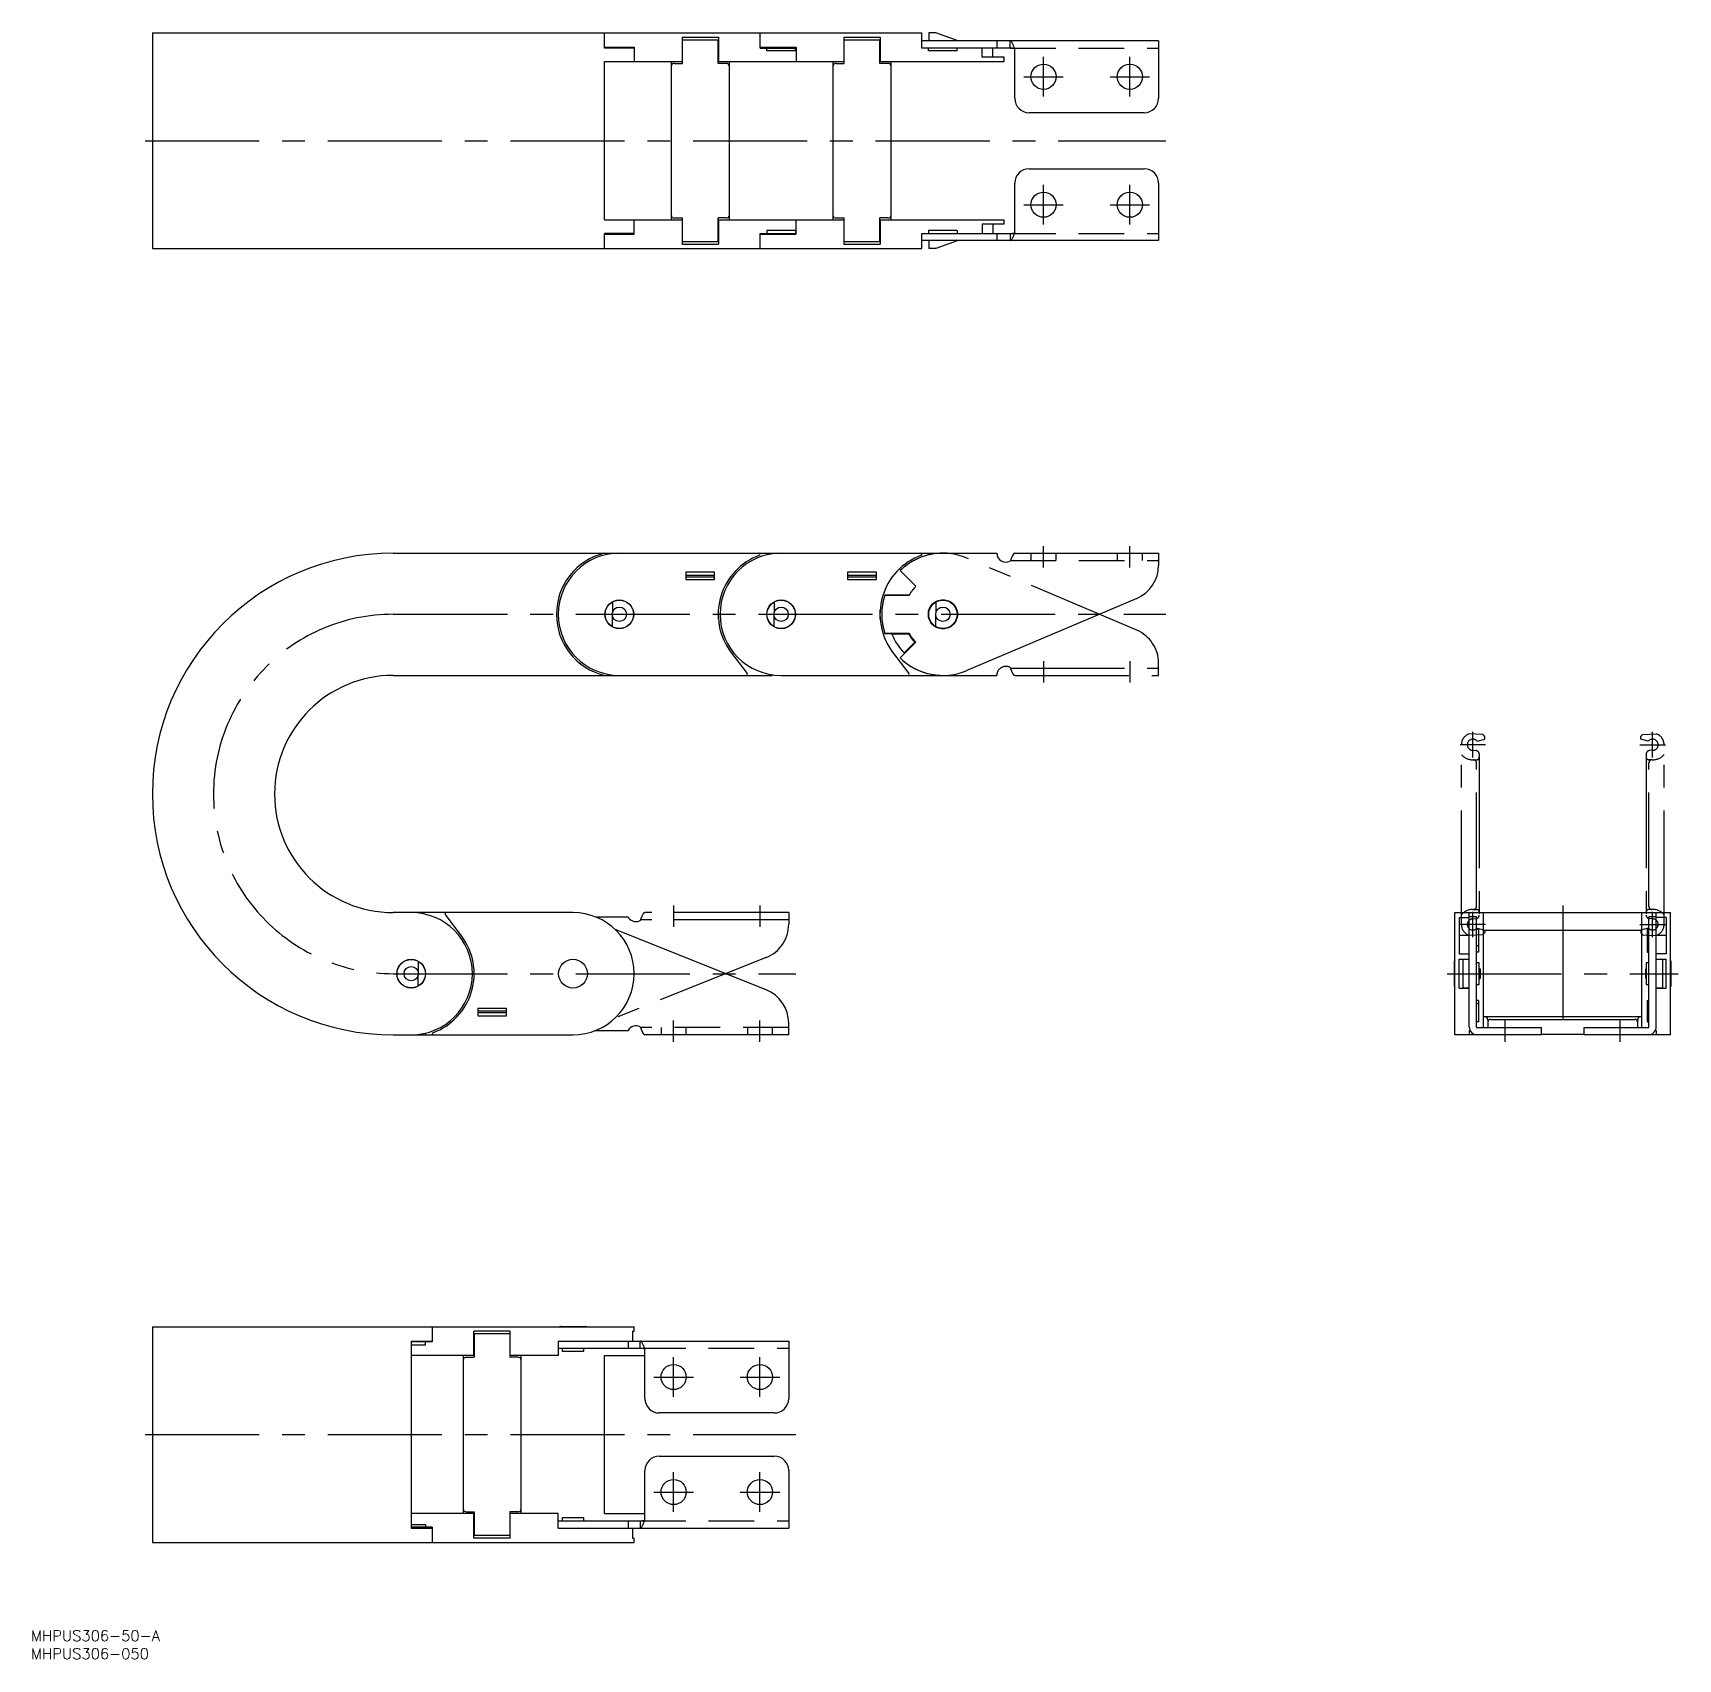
# Model space of a CAD drawing. Extents: x -150 to 307, y -191 to 262.
import ezdxf

# ---------------------------------------------------------------- set-up
doc = ezdxf.new("R2010")
doc.units = 0
for name, pattern in [('CENTER', [50.8, 31.75, -6.35, 6.35, -6.35]), ('DASHED', [19.05, 12.7, -6.35]), ('PHANTOM', [63.5, 31.75, -6.35, 6.35, -6.35, 6.35, -6.35])]:
    doc.linetypes.add(name, pattern=pattern)
doc.layers.get('0').update_dxf_attribs({"linetype": 'CONTINUOUS'})
doc.layers.add('CENTER', color=1, linetype='CENTER')
doc.styles.get("Standard").update_dxf_attribs({"font": 'txt.shx', "height": 3, "bigfont": 'bigfont.shx'})

msp = doc.modelspace()

# ---------------------------------------------------------------- linework, layer by layer
at = {"color": 7, "linetype": 'CONTINUOUS'}
for p, q in [((-117.01, 261.76), (97.04, 261.76)), ((-117.01, 261.76), (-117.01, 201.76)), ((8.75, 257.56), (8.75, 261.76)), ((52.04, 257.56), (52.04, 261.76)), ((97.04, 257.56), (97.04, 261.76)), ((100.95, 261.76), (98.95, 261.76)), ((98.95, 261.76), (98.95, 259.56)), ((106.85, 259.62), (100.95, 261.76)), ((8.75, 257.76), (17.05, 257.76)), ((17.05, 257.56), (8.75, 257.56)), ((8.95, 257.76), (8.95, 257.56)), ((16.85, 257.56), (16.85, 257.76)), ((17.05, 257.76), (17.05, 253.76)), ((30.35, 260.56), (40.45, 260.56)), ((30.35, 260.56), (30.35, 253.76)), ((30.35, 259.26), (30.45, 259.26)), ((30.45, 258.26), (30.35, 258.26)), ((30.45, 259.81), (40.35, 259.81)), ((30.45, 253.25), (30.45, 259.81)), ((40.35, 253.25), (40.35, 259.81)), ((40.35, 259.26), (40.45, 259.26)), ((40.45, 258.26), (40.35, 258.26)), ((40.45, 260.56), (40.45, 253.76)), ((52.04, 257.76), (62.05, 257.76)), ((52.04, 257.56), (62.05, 257.56)), ((53.9, 256.76), (53.9, 257.56)), ((61.9, 256.76), (53.9, 256.76)), ((53.95, 257.76), (53.95, 257.56)), ((61.85, 257.56), (61.85, 257.76)), ((61.9, 256.76), (61.9, 257.56)), ((62.05, 257.76), (62.05, 253.76)), ((75.35, 260.56), (85.45, 260.56)), ((75.35, 260.56), (75.35, 253.76)), ((75.35, 259.26), (75.45, 259.26)), ((75.45, 258.26), (75.35, 258.26)), ((75.45, 259.81), (85.35, 259.81)), ((75.45, 253.25), (75.45, 259.81)), ((85.35, 253.25), (85.35, 259.81)), ((85.35, 259.26), (85.45, 259.26)), ((85.45, 258.26), (85.35, 258.26)), ((85.45, 260.56), (85.45, 253.76)), ((162.9, 259.56), (97.04, 259.56)), ((121.59, 257.56), (97.04, 257.56)), ((98.9, 256.76), (98.9, 257.56)), ((106.9, 256.76), (98.9, 256.76)), ((106.85, 259.56), (106.85, 259.62)), ((106.9, 256.76), (106.9, 257.56)), ((113.83, 255.01), (113.83, 257.56)), ((116.81, 255.01), (116.81, 257.56)), ((117.9, 259.56), (117.9, 257.56)), ((121.59, 257.56), (121.59, 259.56)), ((122.9, 243.56), (122.9, 257.36)), ((162.9, 259.56), (162.9, 243.56)), ((8.75, 209.76), (8.75, 253.76)), ((8.75, 253.76), (30.45, 253.76)), ((27.4, 209.76), (27.4, 253.76)), ((28.2, 253.25), (30.45, 253.25)), ((30.35, 255.26), (30.45, 255.26)), ((30.35, 254.76), (30.45, 254.76)), ((40.35, 255.26), (40.45, 255.26)), ((40.35, 254.76), (40.45, 254.76)), ((40.35, 253.76), (75.45, 253.76)), ((42.6, 253.25), (40.35, 253.25)), ((43.4, 253.76), (43.4, 209.76)), ((72.4, 209.76), (72.4, 253.76)), ((73.2, 253.25), (75.45, 253.25)), ((75.35, 255.26), (75.45, 255.26)), ((75.35, 254.76), (75.45, 254.76)), ((85.35, 255.26), (85.45, 255.26)), ((85.35, 254.76), (85.45, 254.76)), ((85.35, 253.76), (119.9, 253.76)), ((87.6, 253.25), (85.35, 253.25)), ((88.4, 253.76), (88.4, 209.76)), ((119.9, 255.01), (113.83, 255.01)), ((119.9, 253.76), (119.9, 255.01)), ((158.9, 239.56), (126.9, 239.56)), ((122.9, 206.16), (122.9, 219.96)), ((126.9, 223.96), (158.9, 223.96)), ((162.9, 219.96), (162.9, 203.96)), ((8.75, 209.76), (30.45, 209.76)), ((8.75, 201.76), (8.75, 205.96)), ((17.05, 205.96), (8.75, 205.96)), ((8.95, 205.96), (8.95, 205.76)), ((16.85, 205.76), (16.85, 205.96)), ((17.05, 205.76), (17.05, 209.76)), ((28.2, 210.28), (30.45, 210.28)), ((30.35, 209.76), (30.35, 202.96)), ((30.35, 208.76), (30.45, 208.76)), ((30.45, 208.26), (30.35, 208.26)), ((30.45, 203.72), (30.45, 210.28)), ((40.35, 203.72), (40.35, 210.28)), ((42.6, 210.28), (40.35, 210.28)), ((40.35, 209.76), (75.45, 209.76)), ((40.35, 208.76), (40.45, 208.76)), ((40.45, 208.26), (40.35, 208.26)), ((40.45, 209.76), (40.45, 202.96)), ((52.04, 201.76), (52.04, 205.96)), ((52.04, 205.96), (62.05, 205.96)), ((61.9, 206.76), (53.9, 206.76)), ((53.9, 206.76), (53.9, 205.96)), ((53.95, 205.96), (53.95, 205.76)), ((61.85, 205.76), (61.85, 205.96)), ((61.9, 206.76), (61.9, 205.96)), ((62.05, 205.76), (62.05, 209.76)), ((73.2, 210.28), (75.45, 210.28)), ((75.35, 209.76), (75.35, 202.96)), ((75.35, 208.76), (75.45, 208.76)), ((75.45, 208.26), (75.35, 208.26)), ((75.45, 203.72), (75.45, 210.28)), ((85.35, 203.72), (85.35, 210.28)), ((87.6, 210.28), (85.35, 210.28)), ((85.35, 209.76), (119.9, 209.76)), ((85.35, 208.76), (85.45, 208.76)), ((85.45, 208.26), (85.35, 208.26)), ((85.45, 209.76), (85.45, 202.96)), ((97.04, 205.96), (121.59, 205.96)), ((97.04, 201.76), (97.04, 205.96)), ((106.9, 206.76), (98.9, 206.76)), ((98.9, 206.76), (98.9, 205.96)), ((106.9, 206.76), (106.9, 205.96)), ((119.9, 208.51), (113.83, 208.51)), ((113.83, 208.51), (113.83, 205.96)), ((116.81, 208.51), (116.81, 205.96)), ((117.9, 205.96), (117.9, 203.96)), ((119.9, 208.51), (119.9, 209.76)), ((121.59, 205.96), (121.59, 203.96)), ((-117.01, 201.76), (97.04, 201.76)), ((8.75, 205.76), (17.05, 205.76)), ((30.35, 205.26), (30.45, 205.26)), ((30.35, 204.26), (30.45, 204.26)), ((30.35, 202.96), (40.45, 202.96)), ((30.45, 203.72), (40.35, 203.72)), ((40.35, 205.26), (40.45, 205.26)), ((40.35, 204.26), (40.45, 204.26)), ((52.04, 205.76), (62.05, 205.76)), ((75.35, 205.26), (75.45, 205.26)), ((75.35, 204.26), (75.45, 204.26)), ((75.35, 202.96), (85.45, 202.96)), ((75.45, 203.72), (85.35, 203.72)), ((85.35, 205.26), (85.45, 205.26)), ((85.35, 204.26), (85.45, 204.26)), ((162.9, 203.96), (97.04, 203.96)), ((98.95, 203.96), (98.95, 201.76)), ((100.95, 201.76), (98.95, 201.76)), ((106.85, 203.91), (100.95, 201.76)), ((106.85, 203.91), (106.85, 203.96)), ((-50.01, 117), (117.9, 117)), ((53.9, 117), (53.9, 116.52)), ((98.9, 117), (98.9, 116.52)), ((122.9, 117), (162.9, 117)), ((162.9, 117), (162.9, 113.62)), ((39.4, 111.7), (31.4, 111.7)), ((31.4, 111.7), (31.4, 109.7)), ((31.4, 110.92), (39.4, 110.92)), ((31.4, 110.4), (39.4, 110.4)), ((39.4, 109.7), (39.4, 111.7)), ((84.4, 111.7), (76.4, 111.7)), ((76.4, 111.7), (76.4, 109.7)), ((76.4, 110.92), (84.4, 110.92)), ((76.4, 110.4), (84.4, 110.4)), ((84.4, 109.7), (84.4, 111.7)), ((95.41, 107.78), (91.02, 112.16)), ((31.4, 109.7), (39.4, 109.7)), ((76.4, 109.7), (84.4, 109.7)), ((86.75, 105.3), (93.49, 105.3)), ((10.95, 103.44), (10.95, 100.44)), ((40.45, 98.68), (40.45, 101.32)), ((55.95, 103.44), (55.95, 100.44)), ((57.27, 103.95), (58.53, 103.95)), ((85.45, 98.68), (85.45, 101.32)), ((100.95, 103.44), (100.95, 100.44)), ((102.01, 103.95), (103.79, 103.95)), ((156.81, 104.41), (109.54, 84.35)), ((10.95, 96.56), (10.95, 99.56)), ((55.95, 96.56), (55.95, 99.56)), ((100.95, 96.56), (100.95, 99.56)), ((93.49, 94.7), (86.75, 94.7)), ((93.37, 94.5), (88.73, 94.5)), ((91.02, 87.84), (95.41, 92.22)), ((92.15, 89.25), (95.12, 92.22)), ((43.92, 89.47), (48.44, 83.48)), ((88.92, 89.47), (93.44, 83.48)), ((-50.01, 83), (55.51, 83)), ((55.53, 83.17), (55.51, 83)), ((57.9, 83), (102.9, 83)), ((100.53, 83.17), (100.51, 83)), ((0, 17), (-50.01, 17)), ((-42.63, 16.83), (-42.61, 17)), ((-31.02, 10.53), (-35.54, 16.52)), ((245.32, -17), (245.32, 17)), ((245.32, 17), (305.32, 17)), ((246.52, 15.6), (246.52, 5.5)), ((246.52, 15.6), (249.32, 15.6)), ((249.32, -14.8), (249.32, 17)), ((251.32, 15.8), (249.32, 15.8)), ((251.32, -14.8), (251.32, 15.8)), ((253.32, -15), (253.32, 17)), ((297.32, -15), (297.32, 17)), ((299.32, -14.8), (299.32, 15.8)), ((301.32, 15.8), (299.32, 15.8)), ((301.32, -14.8), (301.32, 17)), ((304.12, 15.6), (301.32, 15.6)), ((304.12, 15.6), (304.12, 5.5)), ((305.32, -17), (305.32, 17)), ((53.72, -4.48), (11.7, 12.34)), ((249.32, 10.6), (246.52, 10.6)), ((251.87, 12.37), (251.32, 12.37)), ((251.87, 12.37), (251.87, 6)), ((297.32, 12), (253.32, 12)), ((298.77, 12.37), (299.32, 12.37)), ((298.77, 12.37), (298.77, 6)), ((304.12, 10.6), (301.32, 10.6)), ((246.52, 5.5), (249.32, 5.5)), ((251.87, 7.78), (251.32, 7.78)), ((251.87, 6), (251.32, 6)), ((298.77, 7.78), (299.32, 7.78)), ((298.77, 6), (299.32, 6)), ((304.12, 5.5), (301.32, 5.5)), ((-43.05, 3.44), (-43.05, 0.44)), ((-27.55, 1.32), (-27.55, -1.32)), ((245.22, -3.45), (245.22, 3.45)), ((246.52, 4), (249.32, 4)), ((246.52, -4), (246.52, 4)), ((247.57, 4), (247.57, -4)), ((249.32, 3.95), (247.57, 3.95)), ((252.12, 3), (251.32, 3)), ((252.12, -3), (252.12, 3)), ((252.32, 1.32), (252.12, 1.32)), ((252.32, 1.32), (252.32, -1.32)), ((298.32, 1.32), (298.32, -1.32)), ((298.32, 1.32), (298.52, 1.32)), ((299.32, 3), (298.52, 3)), ((298.52, 3), (298.52, -3)), ((301.32, 4), (304.12, 4)), ((303.07, 3.95), (301.32, 3.95)), ((303.07, 4), (303.07, -4)), ((304.12, -4), (304.12, 4)), ((305.42, 3.45), (305.42, -3.45)), ((-44.37, -3.95), (-45.63, -3.95)), ((-43.05, -3.44), (-43.05, -0.44)), ((246.52, -4), (249.32, -4)), ((247.57, -3.95), (249.32, -3.95)), ((251.32, -3), (252.12, -3)), ((252.12, -1.32), (252.32, -1.32)), ((298.52, -1.32), (298.32, -1.32)), ((298.52, -3), (299.32, -3)), ((301.32, -3.95), (303.07, -3.95)), ((301.32, -4), (304.12, -4)), ((251.87, -7.5), (251.32, -7.5)), ((251.87, -8.43), (251.32, -8.43)), ((251.87, -7.5), (251.87, -13.41)), ((298.77, -7.5), (299.32, -7.5)), ((298.77, -7.5), (298.77, -13.41)), ((298.77, -8.43), (299.32, -8.43)), ((-18.5, -9.7), (-26.5, -9.7)), ((-26.5, -9.7), (-26.5, -11.7)), ((-18.5, -10.4), (-26.5, -10.4)), ((-18.5, -10.92), (-26.5, -10.92)), ((-26.5, -11.7), (-18.5, -11.7)), ((-18.5, -11.7), (-18.5, -9.7)), ((251.87, -13.41), (251.32, -13.41)), ((253.32, -11.9), (297.32, -11.9)), ((254.47, -12.9), (254.47, -15)), ((255.27, -12.7), (295.37, -12.7)), ((296.17, -15), (296.17, -12.9)), ((298.77, -13.41), (299.32, -13.41)), ((-50.01, -17), (0, -17)), ((-41, -17), (-41, -16.52)), ((6.27, -15.8), (15.31, -15.8)), ((60, -17), (20, -17)), ((60, -17), (60, -13.77)), ((269.32, -17), (245.32, -17)), ((249.32, -15.8), (249.56, -15.8)), ((249.32, -15.8), (249.32, -17)), ((251.52, -15), (269.32, -15)), ((269.32, -15), (269.32, -17)), ((281.32, -16.9), (269.32, -16.9)), ((281.32, -15), (299.12, -15)), ((281.32, -17), (281.32, -15)), ((305.32, -17), (281.32, -17)), ((301.08, -15.8), (301.32, -15.8)), ((301.32, -15.8), (301.32, -17)), ((-117.01, -98.23), (17, -98.23)), ((-117.01, -98.23), (-117.01, -158.23)), ((-39.14, -98.23), (-39.14, -102.43)), ((-17.45, -99.43), (-27.55, -99.43)), ((-27.55, -106.23), (-27.55, -99.43)), ((-17.55, -100.19), (-27.45, -100.19)), ((-27.45, -100.19), (-27.45, -106.74)), ((-17.55, -100.19), (-17.55, -106.74)), ((-17.45, -106.23), (-17.45, -99.43)), ((-3.45, -98.13), (3.45, -98.13)), ((16.52, -99.43), (17, -99.43)), ((16.52, -99.43), (16.52, -102.23)), ((17, -99.43), (17, -98.23)), ((-45, -102.23), (-45, -154.23)), ((-45, -102.23), (-39.14, -102.23)), ((-39.14, -102.43), (-45, -102.43)), ((-45, -103.23), (-41, -103.23)), ((-41.05, -102.43), (-41.05, -102.23)), ((-41, -103.23), (-41, -102.43)), ((-27.45, -100.73), (-27.55, -100.73)), ((-27.45, -101.73), (-27.55, -101.73)), ((-27.55, -104.73), (-27.45, -104.73)), ((-27.45, -105.23), (-27.55, -105.23)), ((-17.45, -100.73), (-17.55, -100.73)), ((-17.45, -101.73), (-17.55, -101.73)), ((-17.55, -104.73), (-17.45, -104.73)), ((-17.45, -105.23), (-17.55, -105.23)), ((-4.15, -102.23), (60, -102.23)), ((-4.15, -102.23), (-4.15, -106.23)), ((-4.15, -104.23), (18.69, -104.23)), ((-3, -104.23), (-3, -105.03)), ((-3, -105.03), (3, -105.03)), ((3, -105.03), (3, -104.23)), ((15.31, -102.23), (15.31, -104.23)), ((18.69, -104.23), (18.69, -102.23)), ((20, -118.23), (20, -104.43)), ((60, -102.23), (60, -118.23)), ((-27.45, -106.23), (-45, -106.23)), ((-30.5, -150.23), (-30.5, -106.23)), ((-29.7, -106.74), (-27.45, -106.74)), ((-4.15, -106.23), (-17.55, -106.23)), ((-15.3, -106.74), (-17.55, -106.74)), ((-14.5, -106.23), (-14.5, -150.23)), ((8.75, -150.23), (8.75, -106.23)), ((8.75, -106.23), (20, -106.23)), ((56, -122.23), (24, -122.23)), ((24, -134.23), (56, -134.23)), ((20, -152.03), (20, -138.23)), ((60, -138.23), (60, -154.23)), ((-27.45, -150.23), (-45, -150.23)), ((-29.7, -149.72), (-27.45, -149.72)), ((-27.55, -157.03), (-27.55, -150.23)), ((-27.45, -149.72), (-27.45, -156.27)), ((-17.55, -149.72), (-17.55, -156.27)), ((-15.3, -149.72), (-17.55, -149.72)), ((-4.15, -150.23), (-17.55, -150.23)), ((-17.45, -157.03), (-17.45, -150.23)), ((-4.15, -154.23), (-4.15, -150.23)), ((8.75, -150.23), (20, -150.23)), ((-45, -153.23), (-41, -153.23)), ((-39.14, -154.03), (-45, -154.03)), ((-45, -154.23), (-39.14, -154.23)), ((-41.05, -154.23), (-41.05, -154.03)), ((-41, -153.23), (-41, -154.03)), ((-39.14, -154.03), (-39.14, -158.23)), ((-27.45, -151.23), (-27.55, -151.23)), ((-27.45, -151.73), (-27.55, -151.73)), ((-27.55, -154.73), (-27.45, -154.73)), ((-17.45, -151.23), (-17.55, -151.23)), ((-17.45, -151.73), (-17.55, -151.73)), ((-17.55, -154.73), (-17.45, -154.73)), ((-4.15, -152.23), (18.69, -152.23)), ((-4.15, -154.23), (60, -154.23)), ((3, -151.43), (-3, -151.43)), ((-3, -151.43), (-3, -152.23)), ((3, -152.23), (3, -151.43)), ((15.31, -152.23), (15.31, -154.23)), ((16.52, -154.23), (16.52, -157.03)), ((18.69, -152.23), (18.69, -154.23)), ((-117.01, -158.23), (17, -158.23)), ((-27.45, -155.73), (-27.55, -155.73)), ((-17.45, -157.03), (-27.55, -157.03)), ((-17.55, -156.27), (-27.45, -156.27)), ((-17.45, -155.73), (-17.55, -155.73)), ((3.45, -158.33), (-3.45, -158.33)), ((16.52, -157.03), (17, -157.03)), ((17, -158.23), (17, -157.03))]:
    msp.add_line(p, q, dxfattribs=at)
at = {"color": 3, "linetype": 'DASHED'}
for p, q in [((121.59, 257.56), (162.9, 257.56)), ((121.59, 205.96), (162.9, 205.96)), ((121.66, 115), (162.9, 115)), ((127.4, 117), (127.4, 115)), ((134.4, 115), (134.4, 117)), ((151.4, 117), (151.4, 115)), ((158.4, 115), (158.4, 117)), ((60, -15), (18.76, -15)), ((24.5, -15), (24.5, -17)), ((31.5, -17), (31.5, -15)), ((48.5, -15), (48.5, -17)), ((55.5, -17), (55.5, -15)), ((18.69, -104.23), (60, -104.23)), ((18.69, -152.23), (60, -152.23))]:
    msp.add_line(p, q, dxfattribs=at)
at = {"color": 3, "linetype": 'PHANTOM'}
for p, q in [((156.81, 95.59), (109.54, 115.65)), ((91.02, 112.16), (95.41, 107.78)), ((93.49, 105.3), (86.75, 105.3)), ((86.75, 94.7), (93.49, 94.7)), ((95.41, 92.22), (91.02, 87.84)), ((130.9, 87), (130.9, 81)), ((154.9, 87), (154.9, 81)), ((102.9, 83), (117.9, 83)), ((121.66, 85), (162.9, 85)), ((122.9, 83), (162.9, 83)), ((162.9, 83), (162.9, 86.38)), ((253.09, 66.58), (249.33, 66.74)), ((250.32, 60.15), (250.32, 67.25)), ((251.5, 64.7), (253.62, 65.26)), ((253.62, 65.26), (253.62, 65.96)), ((297.02, 65.26), (297.02, 65.96)), ((299.13, 64.7), (297.02, 65.26)), ((297.54, 66.58), (301.31, 66.74)), ((300.32, 60.15), (300.32, 67.25)), ((253.87, 63.7), (246.77, 63.7)), ((247.12, 13.7), (247.12, 63.7)), ((250.32, 62.15), (251.2, 62.07)), ((250.32, 59.5), (251.32, 59.5)), ((252.12, 61.08), (252.12, 16.32)), ((296.77, 63.7), (303.87, 63.7)), ((298.52, 61.08), (298.52, 16.32)), ((300.32, 59.5), (299.32, 59.5)), ((300.32, 62.15), (299.43, 62.07)), ((303.52, 13.7), (303.52, 63.7)), ((251.32, 18.7), (251.32, 58.7)), ((299.32, 18.7), (299.32, 58.7)), ((28, 19), (28, 13)), ((52, 19), (52, 13)), ((6.27, 15.8), (15.31, 15.8)), ((60, 15), (18.76, 15)), ((60, 17), (20, 17)), ((60, 17), (60, 13.77)), ((250.32, 17.9), (251.32, 17.9)), ((250.32, 10.15), (250.32, 17.25)), ((250.32, 15.25), (251.2, 15.33)), ((300.32, 17.9), (299.32, 17.9)), ((300.32, 15.25), (299.43, 15.33)), ((300.32, 10.15), (300.32, 17.25)), ((253.87, 13.7), (246.77, 13.7)), ((253.09, 10.82), (249.33, 10.66)), ((251.5, 12.7), (253.62, 12.14)), ((253.62, 12.14), (253.62, 11.44)), ((296.77, 13.7), (303.87, 13.7)), ((299.13, 12.7), (297.02, 12.14)), ((297.02, 12.14), (297.02, 11.44)), ((297.54, 10.82), (301.31, 10.66)), ((53.72, 4.48), (11.7, -12.34))]:
    msp.add_line(p, q, dxfattribs=at)
at = {"color": 7, "linetype": 'CONTINUOUS'}
for centre, radius in [((130.9, 249.56), 3.5), ((154.9, 249.56), 3.5), ((130.9, 213.96), 3.5), ((154.9, 213.96), 3.5), ((12.9, 100), 4), ((12.9, 100), 3.95), ((12.9, 100), 2), ((57.9, 100), 4), ((57.9, 100), 3.95), ((57.9, 100), 2), ((102.9, 100), 4.05), ((102.9, 100), 3.95), ((102.9, 100), 2), ((-45, 0), 4), ((-45, 0), 3.95), ((-45, 0), 2), ((0, 0), 4), ((28, -112.23), 3.5), ((52, -112.23), 3.5), ((28, -144.23), 3.5), ((52, -144.23), 3.5)]:
    msp.add_circle(centre, radius, dxfattribs=at)
at = {"color": 3, "linetype": 'PHANTOM'}
msp.add_circle((102.9, 100), 4.05, dxfattribs=at)
at = {"color": 7, "linetype": 'CONTINUOUS'}
for centre, radius, start, end in [((121.53, 259.05), 0.517, 55.6309, 84.1501), ((121.44, 252.17), 5.4, 74.2763, 88.3963), ((120.44, 258), 2.03, 24.9556, 46.9089), ((107.56, 251.84), 16.3, 19.8075, 25.4707), ((28.19, 252.62), 0.791, 160.5535, 179.1974), ((27.88, 252.71), 0.47, 127.2008, 159.1274), ((28.19, 252.1), 1.15, 89.487, 120.9181), ((42.61, 252.1), 1.15, 59.0819, 90.513), ((42.92, 252.71), 0.47, 20.8726, 52.7992), ((42.61, 252.62), 0.791, 0.8026, 19.4465), ((73.19, 252.62), 0.791, 160.5535, 179.1974), ((72.88, 252.71), 0.47, 127.2008, 159.1274), ((73.19, 252.1), 1.15, 89.487, 120.9181), ((87.61, 252.1), 1.15, 59.0819, 90.513), ((87.92, 252.71), 0.47, 20.8726, 52.7992), ((87.61, 252.62), 0.791, 0.8026, 19.4465), ((126.9, 243.56), 4, 180, 270), ((158.9, 243.56), 4, 270, 0), ((126.9, 219.96), 4, 90, 180), ((158.9, 219.96), 4, 0, 90), ((28.19, 210.91), 0.791, 180.8026, 199.4465), ((27.88, 210.82), 0.47, 200.8726, 232.7992), ((42.92, 210.82), 0.47, 307.2008, 339.1274), ((42.61, 210.91), 0.791, 340.5535, 359.1974), ((73.19, 210.91), 0.791, 180.8026, 199.4465), ((72.88, 210.82), 0.47, 200.8726, 232.7992), ((87.92, 210.82), 0.47, 307.2008, 339.1274), ((87.61, 210.91), 0.791, 340.5535, 359.1974), ((28.19, 211.43), 1.15, 239.0819, 270.513), ((42.61, 211.43), 1.15, 269.487, 300.9181), ((73.19, 211.43), 1.15, 239.0819, 270.513), ((87.61, 211.43), 1.15, 269.487, 300.9181), ((121.44, 211.36), 5.4, 271.6037, 285.7237), ((107.56, 211.69), 16.3, 334.5293, 340.1925), ((121.53, 204.48), 0.517, 275.8499, 304.3691), ((120.44, 205.53), 2.03, 313.0911, 335.0444), ((-50.01, 50), 67, 90, 270), ((12.9, 100), 17.5, 103.7291, 256.2709), ((12.9, 100), 17, 90, 270), ((57.9, 100), 17.5, 110.2482, 217), ((57.9, 100), 17, 90, 270), ((51.74, 116.7), 0.3, 290.2482, 90), ((102.9, 100), 17.5, 110.2482, 217), ((102.9, 100), 17, 90, 134.3259), ((96.74, 116.7), 0.3, 290.2482, 90), ((120.4, 117), 2.5, 180, 298.3576), ((132.01, 111.27), 11, 150.6734, 161.2835), ((123.09, 116.22), 0.798, 103.41, 146.9943), ((152.9, 113.62), 10, 292.9997, 0), ((102.9, 100), 17, 161.8344, 198.1656), ((102.9, 100), 10.8, 133.9389, 150.6107), ((102.9, 100), 15.2, 201.2134, 225), ((102.9, 100), 11, 210, 225), ((102.9, 100), 10.8, 209.3893, 226.0611), ((102.9, 100), 17, 225.6741, 292.9997), ((-50.01, 50), 33, 90, 270), ((48.2, 83.3), 0.3, 270, 37), ((93.2, 83.3), 0.3, 270, 37), ((-45, 0), 17, 270, 90), ((-35.3, 16.7), 0.3, 90, 217), ((0, 0), 17, 270, 90), ((-45, 0), 17.5, 290.2482, 37), ((245.72, 3.45), 0.5, 143.1301, 180), ((304.92, 3.45), 0.5, 0, 36.8699), ((50, -13.77), 10, 0, 68.183), ((245.72, -3.45), 0.5, 180, 216.8699), ((304.92, -3.45), 0.5, 323.1301, 0), ((253.47, -12.9), 1, 0, 90), ((255.27, -13.5), 0.8, 90, 180), ((295.37, -13.5), 0.8, 0, 90), ((297.17, -12.9), 1, 90, 180), ((-38.84, -16.7), 0.3, 110.2482, 270), ((17.5, -17), 2.5, 61.6424, 151.3146), ((29.11, -11.27), 11, 198.7165, 209.3266), ((20.19, -16.22), 0.798, 213.0057, 256.59), ((251.52, -14.8), 2.2, 180, 270), ((251.52, -14.8), 0.2, 180, 270), ((299.12, -14.8), 2.2, 270, 0), ((299.12, -14.8), 0.2, 270, 0), ((-3.45, -98.63), 0.5, 90, 126.8699), ((3.45, -98.63), 0.5, 53.1301, 90), ((18.66, -102.69), 0.459, 41.555, 86.3315), ((18.54, -109.63), 5.4, 74.2763, 88.3963), ((17.21, -104.03), 2.43, 22.6989, 42.4746), ((0.75, -111.51), 20.52, 20.1951, 24.2439), ((-29.7, -107.38), 0.801, 160.7319, 179.141), ((-30.01, -107.28), 0.473, 127.2602, 158.949), ((-29.7, -107.92), 1.18, 89.914, 120.4911), ((-15.3, -107.92), 1.18, 59.5089, 90.086), ((-14.99, -107.28), 0.473, 21.051, 52.7398), ((-15.3, -107.38), 0.801, 0.859, 19.2681), ((24, -118.23), 4, 180, 270), ((56, -118.23), 4, 270, 0), ((24, -138.23), 4, 90, 180), ((56, -138.23), 4, 0, 90), ((-29.7, -149.08), 0.801, 180.859, 199.2681), ((-30.01, -149.18), 0.473, 201.051, 232.7398), ((-29.7, -148.54), 1.18, 239.5089, 270.086), ((-15.3, -148.54), 1.18, 269.914, 300.4911), ((-14.99, -149.18), 0.473, 307.2602, 338.949), ((-15.3, -149.08), 0.801, 340.7319, 359.141), ((18.54, -146.83), 5.4, 271.6037, 285.7237), ((18.66, -153.77), 0.459, 273.6685, 318.445), ((17.21, -152.43), 2.43, 317.5254, 337.3011), ((0.75, -144.95), 20.52, 335.7561, 339.8049), ((-3.45, -157.83), 0.5, 233.1301, 270), ((3.45, -157.83), 0.5, 270, 306.8699)]:
    msp.add_arc(centre, radius, start, end, dxfattribs=at)
at = {"color": 3, "linetype": 'PHANTOM'}
for centre, radius, start, end in [((102.9, 100), 17, 67.0003, 134.3259), ((102.9, 100), 17, 161.8344, 198.1656), ((102.9, 100), 10.8, 133.9389, 150.6107), ((102.9, 100), 10.8, 209.3893, 226.0611), ((152.9, 86.38), 10, 0, 67.0003), ((102.9, 100), 17, 225.6741, 270), ((120.4, 83), 2.5, 61.6424, 180), ((132.01, 88.73), 11, 198.7165, 209.3266), ((123.09, 83.78), 0.798, 213.0057, 256.59), ((250.32, 63.7), 3.2, 108.0215, 180), ((250.32, 63.7), 1.55, 39.9912, 270.0007), ((250.32, 63.7), 4, 34.4118, 46.0342), ((300.32, 63.7), 4, 133.9658, 145.5882), ((300.32, 63.7), 1.55, 269.9993, 140.0088), ((300.32, 63.7), 3.2, 0, 71.9785), ((250.32, 63.7), 4.2, 220.3676, 270), ((250.52, 58.7), 0.8, 360, 90), ((251.12, 61.08), 1, 0, 85.0392), ((251.32, 60.3), 0.8, 270, 0), ((299.52, 61.08), 1, 94.9608, 180), ((299.32, 60.3), 0.8, 180, 270), ((300.12, 58.7), 0.8, 90, 180), ((300.32, 63.7), 4.2, 270, 319.6324), ((250.52, 18.7), 0.8, 270, 0), ((300.12, 18.7), 0.8, 180, 270), ((17.5, 17), 2.5, 208.6854, 298.3576), ((29.11, 11.27), 11, 150.6734, 161.2835), ((20.19, 16.22), 0.798, 103.41, 146.9943), ((50, 13.77), 10, 291.817, 0), ((250.32, 13.7), 4.2, 90, 139.6324), ((250.32, 13.7), 1.55, 89.9993, 320.0088), ((251.12, 16.32), 1, 274.9608, 0), ((251.32, 17.1), 0.8, 360, 90), ((299.32, 17.1), 0.8, 90, 180), ((299.52, 16.32), 1, 180, 265.0392), ((300.32, 13.7), 1.55, 219.9912, 90.0007), ((300.32, 13.7), 4.2, 40.3676, 90), ((250.32, 13.7), 3.2, 180, 251.9785), ((250.32, 13.7), 4, 313.9658, 325.5882), ((300.32, 13.7), 4, 214.4118, 226.0342), ((300.32, 13.7), 3.2, 288.0215, 0)]:
    msp.add_arc(centre, radius, start, end, dxfattribs=at)
at = {"layer": 'CENTER', "color": 1, "linetype": 'CENTER'}
for p, q in [((130.9, 244.06), (130.9, 255.06)), ((154.9, 244.06), (154.9, 255.06)), ((125.4, 249.56), (136.4, 249.56)), ((149.4, 249.56), (160.4, 249.56)), ((-119.01, 231.76), (164.9, 231.76)), ((130.9, 208.46), (130.9, 219.46)), ((154.9, 208.46), (154.9, 219.46)), ((125.4, 213.96), (136.4, 213.96)), ((149.4, 213.96), (160.4, 213.96)), ((130.9, 113), (130.9, 119)), ((154.9, 113), (154.9, 119)), ((-50.01, 100), (164.9, 100)), ((275.32, 19), (275.32, -19)), ((-50.01, 0), (62, 0)), ((243.22, 0), (307.42, 0)), ((28, -19), (28, -13)), ((52, -19), (52, -13)), ((259.32, -19), (259.32, -13)), ((291.32, -19), (291.32, -13)), ((28, -117.73), (28, -106.73)), ((52, -117.73), (52, -106.73)), ((22.5, -112.23), (33.5, -112.23)), ((46.5, -112.23), (57.5, -112.23)), ((-119.01, -128.23), (62, -128.23)), ((28, -149.73), (28, -138.73)), ((52, -149.73), (52, -138.73)), ((22.5, -144.23), (33.5, -144.23)), ((46.5, -144.23), (57.5, -144.23))]:
    msp.add_line(p, q, dxfattribs=at)
msp.add_arc((-50.01, 50), 50, 90, 270, dxfattribs=at)

# ---------------------------------------------------------------- texts
at = {"color": 7, "linetype": 'CONTINUOUS'}
for s, p in [('MHPUS306-50-A', (-150.76, -185.71)), ('MHPUS306-050', (-150.76, -190.71))]:
    msp.add_text(s, height=3, dxfattribs=at).set_placement(p)

doc.saveas('drawing.dxf')
